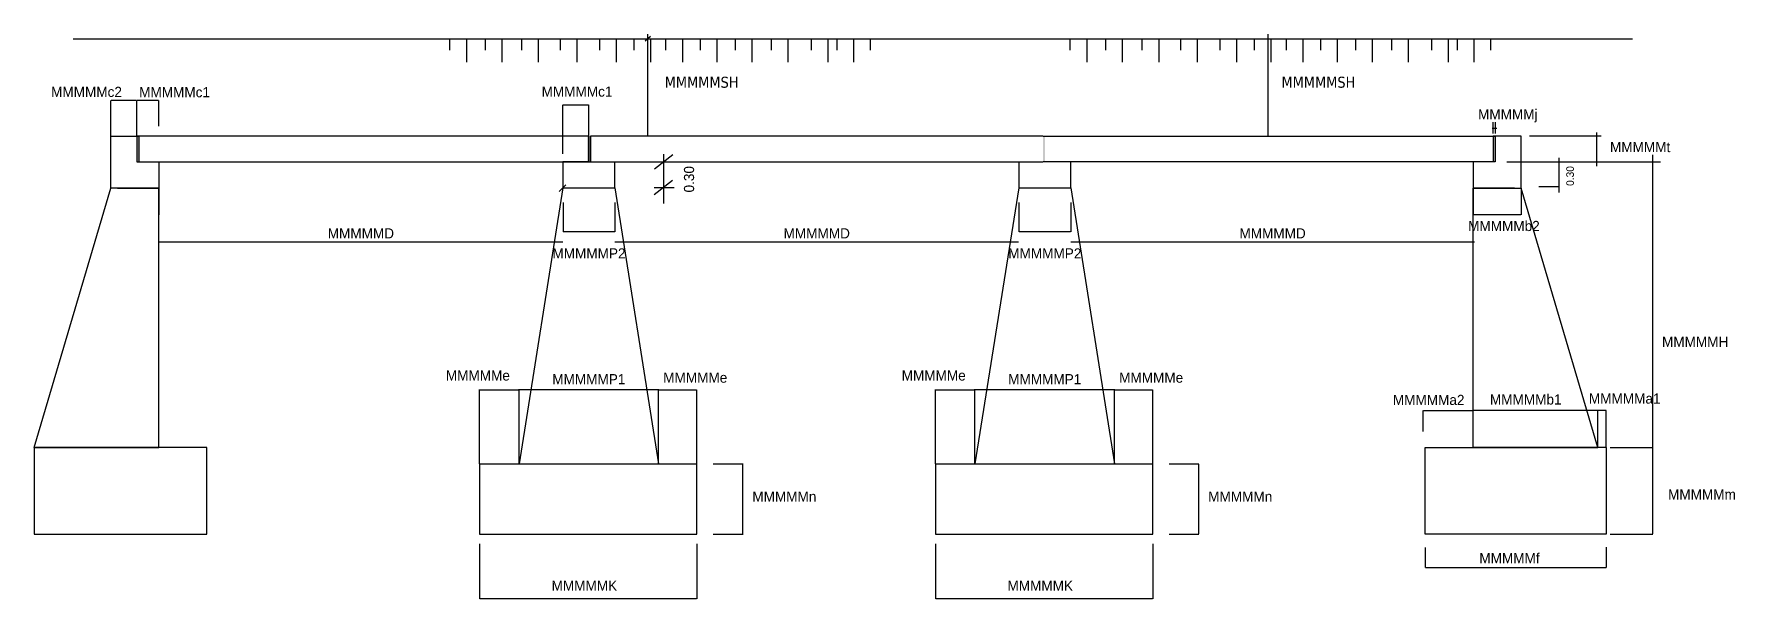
# Model space of a CAD drawing. Header units: millimetres. Extents: x 377111 to 416458, y 126906 to 139966.
import ezdxf

# ---------------------------------------------------------------- set-up
doc = ezdxf.new("R2010")
doc.units = ezdxf.units.MM
doc.layers.add('text', color=7, linetype='Continuous', lineweight=15)
doc.styles.add('tahoma', font='tahoma.ttf')

msp = doc.modelspace()

# ---------------------------------------------------------------- hatches: boundary and pattern name
at = {"lineweight": -3}
h = msp.add_hatch(color=256, dxfattribs=at)
h.dxf.hatch_style = 1
h.paths.add_polyline_path([(389905, 137605), (389945, 137605), (389945, 137009), (389905, 137009)])
h.paths.add_polyline_path([(379488, 137605), (379538, 137605), (379538, 137009), (379488, 137009)])
h = msp.add_hatch(color=256, dxfattribs=at)
h.dxf.hatch_style = 1
h.paths.add_polyline_path([(400494, 137605), (400454, 137605), (400454, 137009), (400494, 137009)])
h.paths.add_polyline_path([(410911, 137605), (410861, 137605), (410861, 137009), (410911, 137009)])

# ---------------------------------------------------------------- linework, layer by layer
for p, q in [((378888, 137606), (378888, 138432)), ((379483, 138429), (378893, 138429)), ((379488, 137606), (379488, 138432)), ((379488, 137835), (379488, 138431)), ((379993, 138428), (379493, 138428)), ((379998, 137835), (379998, 138431)), ((389345, 137193), (389345, 138332)), ((389350, 138329), (389940, 138329)), ((389945, 137193), (389945, 138332)), ((410840, 137793), (410951, 137793)), ((410865, 137665), (410865, 137925)), ((410917, 137665), (410917, 137925)), ((378888, 136405), (378888, 137605)), ((378888, 137605), (379488, 137605)), ((379488, 137605), (379488, 137009)), ((389945, 137605), (379488, 137605)), ((379488, 137605), (379488, 137009)), ((379488, 137605), (379538, 137605)), ((379538, 137605), (379538, 137009)), ((389945, 137605), (389945, 137009)), ((389945, 137009), (389945, 137605)), ((389985, 137605), (389985, 137009)), ((400443, 137605), (389985, 137605)), ((400454, 137605), (410911, 137605)), ((410861, 137605), (410861, 137009)), ((410911, 137605), (410861, 137605)), ((410911, 137605), (410911, 137009)), ((411511, 137605), (410911, 137605)), ((410911, 137605), (410911, 137009)), ((411511, 136405), (411511, 137605)), ((411701, 137609), (413360, 137609)), ((413251, 137693), (413251, 136908)), ((379488, 137009), (379998, 137009)), ((379488, 137009), (389945, 137009)), ((379998, 137009), (379998, 136405)), ((389945, 137009), (389345, 137009)), ((389345, 137009), (389345, 136409)), ((389945, 137009), (390245, 137009)), ((389945, 137009), (390545, 137009)), ((389985, 137009), (400443, 137009)), ((390545, 136409), (390545, 137009)), ((391885, 137177), (391461, 136841)), ((391674, 137186), (391674, 136048)), ((399891, 137009), (399891, 136409)), ((410911, 137009), (400454, 137009)), ((401091, 136409), (401091, 137009)), ((410911, 137009), (410401, 137009)), ((410401, 137009), (410401, 136405)), ((411178, 137009), (414738, 137009)), ((412381, 137104), (412381, 136300)), ((414554, 137014), (414554, 137174)), ((414555, 130410), (414555, 137004)), ((391882, 136582), (391459, 136246)), ((377111, 130405), (378888, 136405)), ((379998, 136405), (378888, 136405)), ((379039, 136405), (379998, 136405)), ((379998, 136405), (379998, 136406)), ((379998, 130405), (379998, 136405)), ((379998, 136404), (379998, 135789)), ((389345, 136409), (388331, 130030)), ((389414, 136477), (389262, 136323)), ((389345, 136409), (390545, 136409)), ((389345, 136407), (389345, 136401)), ((390545, 136409), (391560, 130030)), ((391916, 136409), (391457, 136409)), ((399891, 136409), (398876, 130030)), ((399891, 136409), (401091, 136409)), ((401091, 136409), (402105, 130030)), ((410401, 130405), (410401, 136405)), ((411360, 136405), (410401, 136405)), ((410401, 136405), (411511, 136405)), ((410401, 136404), (410401, 135789)), ((413289, 130405), (411511, 136405)), ((411511, 136404), (411511, 135789)), ((412381, 136433), (411922, 136433)), ((389348, 136068), (389348, 135394)), ((390548, 136068), (390548, 135394)), ((399893, 136068), (399893, 135394)), ((401093, 136068), (401093, 135394)), ((410406, 135791), (411506, 135791)), ((390543, 135396), (389353, 135396)), ((401088, 135396), (399898, 135396)), ((389340, 135151), (380003, 135151)), ((399886, 135151), (390548, 135151)), ((410431, 135151), (401093, 135151)), ((379998, 133215), (379998, 133407)), ((410401, 133215), (410401, 133407)), ((387417, 130031), (387417, 131746)), ((387422, 131743), (388326, 131743)), ((388331, 130031), (388331, 131754)), ((388331, 130031), (388331, 131746)), ((388336, 131752), (391555, 131752)), ((391560, 130031), (391560, 131754)), ((391560, 130031), (391560, 131742)), ((391565, 131740), (392438, 131740)), ((392443, 130031), (392443, 131742)), ((397963, 130031), (397963, 131746)), ((397968, 131743), (398871, 131743)), ((398876, 130031), (398876, 131754)), ((398876, 130031), (398876, 131746)), ((398881, 131752), (402100, 131752)), ((402105, 130031), (402105, 131754)), ((402105, 130031), (402105, 131742)), ((402110, 131740), (402983, 131740)), ((402988, 130031), (402988, 131742)), ((379998, 130779), (379998, 131264)), ((379998, 130406), (379998, 131264)), ((409245, 130779), (409245, 131264)), ((409250, 131261), (410396, 131261)), ((410401, 130779), (410401, 131264)), ((410401, 130406), (410401, 131264)), ((413284, 131261), (410406, 131261)), ((413289, 130406), (413289, 131264)), ((413480, 131261), (413289, 131261)), ((413480, 130405), (413480, 131262)), ((381111, 130405), (377111, 130405)), ((377111, 130405), (377111, 128405)), ((377111, 130405), (377611, 130405)), ((377111, 130405), (379998, 130405)), ((381111, 128405), (381111, 130405)), ((409289, 128405), (409289, 130405)), ((409289, 130405), (413289, 130405)), ((413480, 130405), (410401, 130405)), ((413289, 130405), (412789, 130405)), ((413480, 130405), (413480, 128405)), ((413570, 130405), (414555, 130405)), ((413571, 130405), (414558, 130405)), ((414553, 130400), (414553, 128410)), ((387417, 130030), (392443, 130030)), ((387417, 130030), (387417, 128405)), ((392443, 128405), (392443, 130030)), ((392821, 130030), (393513, 130030)), ((393510, 128410), (393510, 130025)), ((397963, 130030), (402988, 130030)), ((397963, 130030), (397963, 128405)), ((402988, 128405), (402988, 130030)), ((403366, 130030), (404058, 130030)), ((404055, 128410), (404055, 130025)), ((377111, 128405), (381111, 128405)), ((387417, 128405), (392443, 128405)), ((392821, 128405), (393513, 128405)), ((397963, 128405), (402988, 128405)), ((403366, 128405), (404058, 128405)), ((413480, 128405), (409289, 128405)), ((413570, 128405), (414555, 128405)), ((387417, 128178), (387417, 126906)), ((392443, 128178), (392443, 126906)), ((397963, 128178), (397963, 126906)), ((402988, 128178), (402988, 126906)), ((409292, 128099), (409292, 127635)), ((413480, 128100), (413480, 127635)), ((409297, 127637), (413480, 127637)), ((392438, 126908), (387422, 126908)), ((402983, 126908), (397968, 126908))]:
    msp.add_line(p, q, dxfattribs=at)
for points in [[(378893, 138430), (378893, 138428), (378888, 138429)], [(379483, 138430), (379483, 138428), (379488, 138429)], [(379493, 138429), (379493, 138427), (379488, 138428)], [(379993, 138429), (379993, 138427), (379998, 138428)], [(389350, 138330), (389350, 138328), (389345, 138329)], [(389940, 138330), (389940, 138328), (389945, 138329)], [(395471, 137600), (395473, 137600), (395472, 137605)], [(414554, 137600), (414555, 137600), (414554, 137605)], [(395471, 137014), (395473, 137014), (395472, 137009)], [(414554, 137014), (414555, 137014), (414554, 137009)], [(414554, 137004), (414556, 137004), (414555, 137009)], [(380003, 136405), (380003, 136403), (379998, 136404)], [(389340, 136405), (389340, 136403), (389345, 136404)], [(379993, 135792), (379993, 135790), (379998, 135791)], [(410406, 135792), (410406, 135790), (410401, 135791)], [(411506, 135792), (411506, 135790), (411511, 135791)], [(389353, 135397), (389353, 135396), (389348, 135396)], [(390543, 135397), (390543, 135396), (390548, 135396)], [(399898, 135397), (399898, 135396), (399893, 135396)], [(401088, 135397), (401088, 135396), (401093, 135396)], [(380003, 133406), (380003, 133404), (379998, 133405)], [(410396, 133406), (410396, 133404), (410401, 133405)], [(387422, 131744), (387422, 131742), (387417, 131743)], [(388326, 131744), (388326, 131742), (388331, 131743)], [(388336, 131753), (388336, 131751), (388331, 131752)], [(391555, 131753), (391555, 131751), (391560, 131752)], [(391565, 131741), (391565, 131739), (391560, 131740)], [(392438, 131741), (392438, 131739), (392443, 131740)], [(397968, 131744), (397968, 131742), (397963, 131743)], [(398871, 131744), (398871, 131742), (398876, 131743)], [(398881, 131753), (398881, 131751), (398876, 131752)], [(402100, 131753), (402100, 131751), (402105, 131752)], [(402110, 131741), (402110, 131739), (402105, 131740)], [(402983, 131741), (402983, 131739), (402988, 131740)], [(379993, 131262), (379993, 131260), (379998, 131261)], [(380003, 131262), (380003, 131260), (379998, 131261)], [(409250, 131262), (409250, 131260), (409245, 131261)], [(410396, 131262), (410396, 131260), (410401, 131261)], [(410406, 131262), (410406, 131260), (410401, 131261)], [(413284, 131262), (413284, 131260), (413289, 131261)], [(414552, 130400), (414554, 130400), (414553, 130405)], [(414554, 130410), (414556, 130410), (414555, 130405)], [(393509, 130025), (393511, 130025), (393510, 130030)], [(404054, 130025), (404056, 130025), (404055, 130030)], [(393509, 128410), (393511, 128410), (393510, 128405)], [(404054, 128410), (404056, 128410), (404055, 128405)], [(414552, 128410), (414554, 128410), (414553, 128405)], [(409297, 127638), (409297, 127636), (409292, 127637)], [(413300, 127638), (413300, 127636), (413305, 127637)], [(387422, 126909), (387422, 126908), (387417, 126908)], [(392438, 126909), (392438, 126908), (392443, 126908)], [(397968, 126909), (397968, 126908), (397963, 126908)], [(402983, 126909), (402983, 126908), (402988, 126908)]]:
    msp.add_solid(points, dxfattribs=at)
at = {"layer": 'text', "lineweight": -3}
for p, q in [((378015, 139852), (414091, 139852)), ((386724, 139852), (386724, 139592)), ((387111, 139852), (387111, 139315)), ((387545, 139852), (387545, 139592)), ((387931, 139852), (387931, 139315)), ((388390, 139852), (388390, 139592)), ((388776, 139852), (388776, 139315)), ((389283, 139852), (389283, 139592)), ((389670, 139852), (389670, 139315)), ((390189, 139852), (390189, 139592)), ((390575, 139852), (390575, 139315)), ((390985, 139852), (390985, 139592)), ((391374, 139907), (391246, 139802)), ((391306, 137605), (391306, 139966)), ((391371, 139852), (391371, 139315)), ((391721, 139852), (391721, 139592)), ((392108, 139852), (392108, 139315)), ((392518, 139852), (392518, 139592)), ((392904, 139852), (392904, 139315)), ((393327, 139852), (393327, 139592)), ((393713, 139852), (393713, 139315)), ((394160, 139852), (394160, 139592)), ((394546, 139852), (394546, 139315)), ((395089, 139852), (395089, 139592)), ((395475, 139852), (395475, 139315)), ((395681, 139852), (395681, 139592)), ((396067, 139852), (396067, 139315)), ((396453, 139852), (396453, 139592)), ((401075, 139852), (401075, 139592)), ((401461, 139852), (401461, 139315)), ((401895, 139852), (401895, 139592)), ((402282, 139852), (402282, 139315)), ((402740, 139852), (402740, 139592)), ((403127, 139852), (403127, 139315)), ((403634, 139852), (403634, 139592)), ((404020, 139852), (404020, 139315)), ((404539, 139852), (404539, 139592)), ((404925, 139852), (404925, 139315)), ((405336, 139852), (405336, 139592)), ((405656, 137605), (405656, 139966)), ((405722, 139852), (405722, 139315)), ((406072, 139852), (406072, 139592)), ((406458, 139852), (406458, 139315)), ((406868, 139852), (406868, 139592)), ((407255, 139852), (407255, 139315)), ((407677, 139852), (407677, 139592)), ((408063, 139852), (408063, 139315)), ((408510, 139852), (408510, 139592)), ((408896, 139852), (408896, 139315)), ((409439, 139852), (409439, 139592)), ((409826, 139852), (409826, 139315)), ((410031, 139852), (410031, 139592)), ((410417, 139852), (410417, 139315)), ((410803, 139852), (410803, 139592))]:
    msp.add_line(p, q, dxfattribs=at)

# ---------------------------------------------------------------- texts
at = {"lineweight": -3}
msp.add_text('0.30', height=176.1, rotation=90, dxfattribs=at).set_placement((412731, 136455))
at = {"lineweight": -3, "char_height": 234.7, "attachment_point": 5}
for s, insert, width in [('MMMMMc2', (378325, 138627), 547.72), ('MMMMMc1', (380362, 138620), 547.72), ('MMMMMc1', (389672, 138634), 547.72), ('MMMMMj', (411203, 138074), 547.72), ('MMMMMt', (414264, 137352), 547.72), ('MMMMMD', (384672, 135358), 547.72), ('MMMMMD', (395217, 135358), 547.72), ('MMMMMD', (405762, 135358), 547.72), ('MMMMMb2', (411113, 135527), 547.72), ('MMMMMP2', (389948, 134895), 547.72), ('MMMMMP2', (400493, 134895), 547.72), ('MMMMMH', (415537, 132851), 547.72), ('MMMMMe', (387378, 132071), 1478.95), ('MMMMMe', (397923, 132071), 1478.95), ('MMMMMa2', (409372, 131506), 547.72), ('MMMMMb1', (411618, 131517), 547.72), ('MMMMMa1', (413907, 131537), 547.72), ('MMMMMm', (415694, 129322), 547.72), ('MMMMMf', (411242, 127848), 547.72)]:
    msp.add_mtext(s, dxfattribs=dict(at, insert=insert, width=width))
at = {"lineweight": -3, "insert": (392264, 136609), "char_height": 234.7, "width": 665.09, "attachment_point": 5, "rotation": 90}
msp.add_mtext('0.30', dxfattribs=at)
at = {"lineweight": -3, "char_height": 234.7, "attachment_point": 5}
for s, insert in [('MMMMMP1', (389945, 131987)), ('MMMMMe', (392407, 132021)), ('MMMMMP1', (400491, 131987)), ('MMMMMe', (402953, 132021)), ('MMMMMn', (394468, 129272)), ('MMMMMn', (405013, 129272)), ('MMMMMK', (389842, 127212)), ('MMMMMK', (400387, 127212))]:
    msp.add_mtext(s, dxfattribs=dict(at, insert=insert))
at = {"layer": 'text', "lineweight": -3, "style": 'tahoma'}
for p in [(391699, 138725), (405967, 138725)]:
    msp.add_text('MMMMMSH', height=254.1, dxfattribs=at).set_placement(p)

doc.saveas('drawing.dxf')
